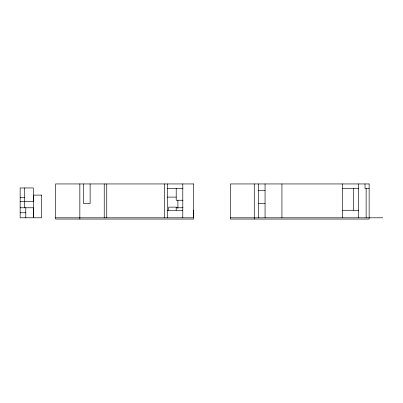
<?xml version="1.0" encoding="UTF-8"?>
<svg xmlns="http://www.w3.org/2000/svg" width="403" height="403" viewBox="0 0 403 403"><rect width="100%" height="100%" fill="white"/><g stroke="black" fill="none" stroke-linecap="round" stroke-linejoin="round"><path stroke-width="0.6" d="M167.431 188.458L183.012 188.458M342.626 188.458L358.615 188.458M369.143 188.458L365.007 188.458L365.007 183.944M258.54 190.715L265.063 190.715M167.431 197.112L176.207 197.112M20.15 197.737L24.538 197.737M183.012 200.246L176.207 200.246L176.207 188.458M20.15 201.5L33.298 201.5L33.298 187.959L20.15 187.959L20.15 217.801L33.298 217.801L33.298 207.772L20.15 207.772M258.54 203.631L265.063 203.631M176.207 207.772L183.012 207.772M167.431 210.275L182.791 210.275M193.636 210.275L193.45 217.801M342.626 210.275L358.615 210.275M20.15 212.784L25.792 212.784M55.523 217.801L193.636 217.801M230.34 217.801L382.85 217.801M366.136 188.458L366.136 217.801M358.297 183.944L358.297 217.801M353.597 188.332L353.597 210.275M342.626 183.944L342.626 217.801M281.939 183.944L281.939 217.801M265.063 183.944L265.063 217.801M258.54 183.944L258.54 217.801M254.278 183.944L254.278 219.056M182.791 183.944L182.791 217.801M177.899 200.301L177.899 208.406M176.207 210.275L176.207 207.142L168.686 207.142L168.686 210.275M167.431 183.944L167.431 217.801M164.419 183.944L164.419 217.801M106.745 183.944L106.745 217.801M104.236 183.944L104.236 217.801M90.131 183.944L90.131 203.631L83.607 203.631L83.607 183.944M79.844 183.944L79.844 219.056M25.792 207.772L25.792 217.801M24.538 187.959L24.538 207.772M193.636 183.944L55.523 183.944L55.523 219.056L193.636 219.056L193.636 183.944M369.143 183.944L230.34 183.944L230.34 219.056L369.143 219.056L369.143 183.944M41.635 195.107L33.61 195.107L33.61 217.801L41.635 217.801L41.635 195.107"/></g></svg>
